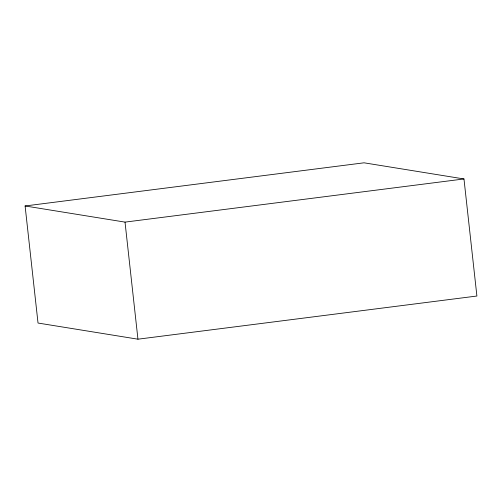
<?xml version="1.0" encoding="UTF-8"?>
<svg xmlns="http://www.w3.org/2000/svg" width="502" height="502" viewBox="0 0 502 502"><rect width="100%" height="100%" fill="white"/><g stroke="black" fill="none" stroke-linecap="round" stroke-linejoin="round"><path stroke-width="0.75" d="M25.1 205.971L364.05 162.811L463.973 178.957L476.9 296.029L137.95 339.189L38.026 323.043L25.1 205.971L125.023 222.116L463.973 178.957M125.023 222.116L137.95 339.189"/></g></svg>
